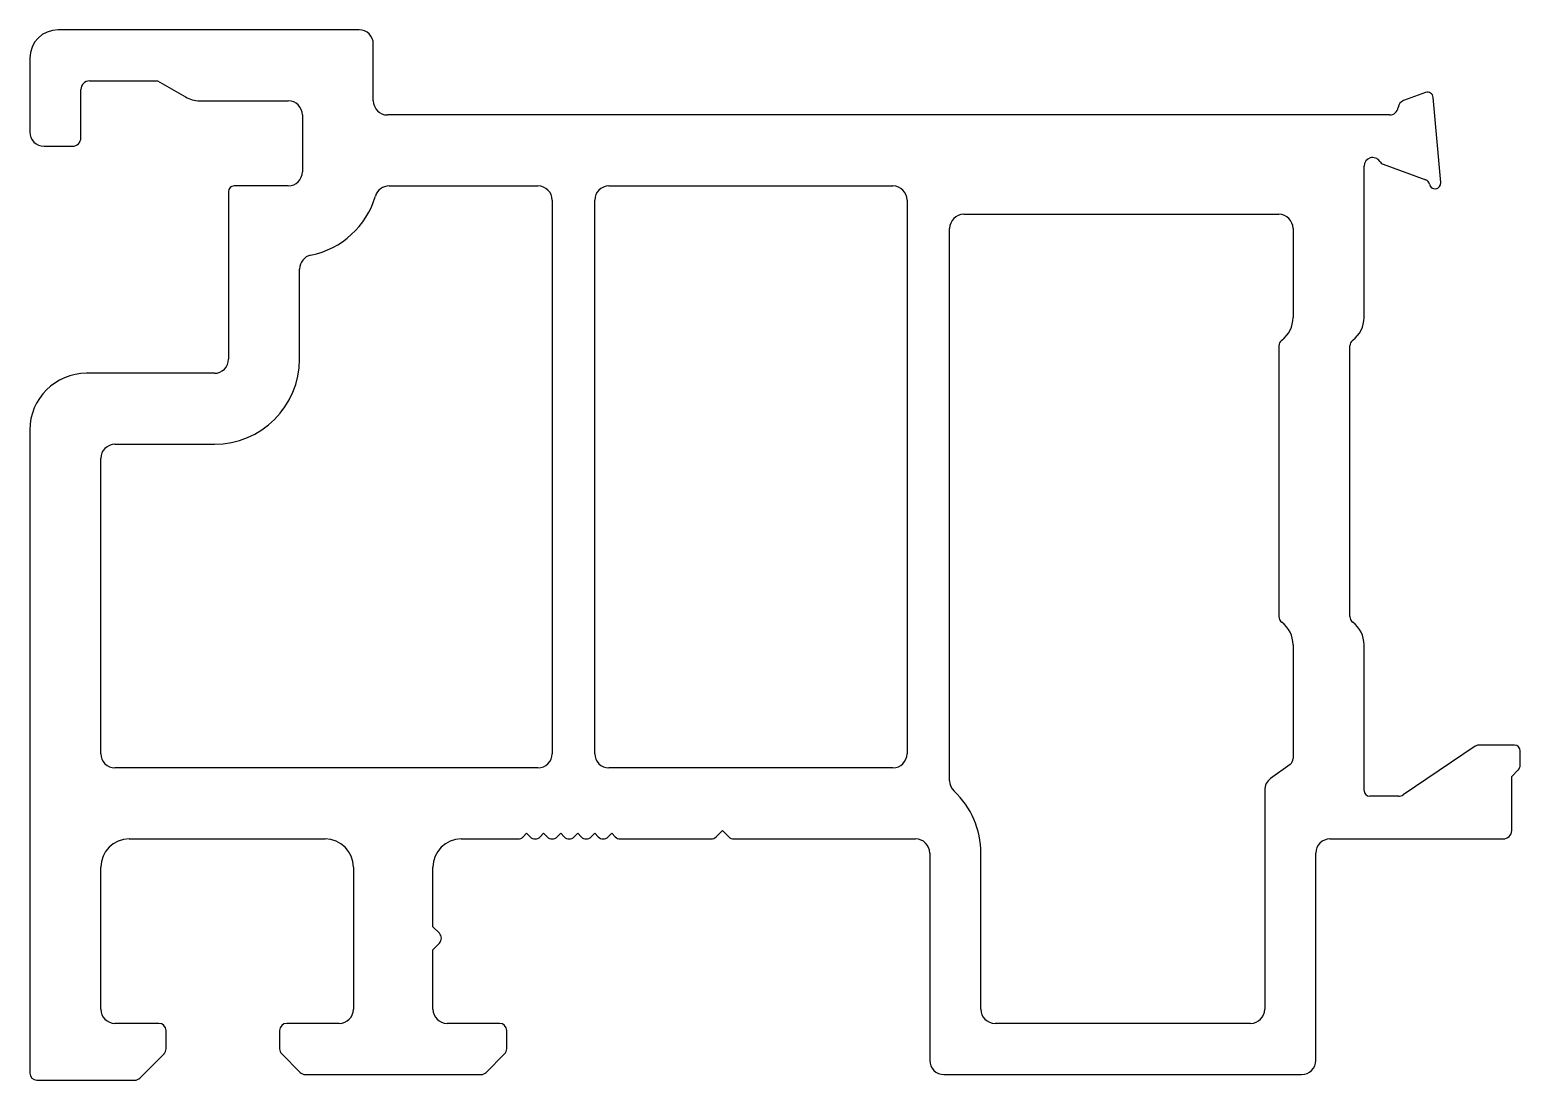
# Model space of a CAD drawing. Extents: x 2 to 54.5, y 1.9 to 38.9.
import ezdxf

# ---------------------------------------------------------------- set-up
doc = ezdxf.new("R2010")
doc.units = 0
doc.layers.get('0').update_dxf_attribs({"linetype": 'CONTINUOUS'})

msp = doc.modelspace()

# ---------------------------------------------------------------- linework, layer by layer
for p, q in [((13.65, 38.933), (3.05, 38.933)), ((14.15, 36.433), (14.15, 38.433)), ((2.05, 37.933), (2.05, 35.333)), ((3.85, 35.133), (3.85, 36.833)), ((4.15, 37.133), (6.55, 37.133)), ((6.55, 37.133), (7.53, 36.567)), ((8.03, 36.433), (11.15, 36.433)), ((51.219, 36.721), (50.442, 36.438)), ((51.749, 33.55), (51.487, 36.55)), ((11.65, 35.933), (11.65, 33.933)), ((49.95, 35.933), (14.65, 35.933)), ((2.55, 34.833), (3.55, 34.833)), ((49.05, 28.799), (49.05, 34.133)), ((49.724, 34.2), (51.224, 33.654)), ((9.05, 33.233), (9.05, 27.333)), ((11.15, 33.433), (9.25, 33.433)), ((14.704, 33.433), (19.95, 33.433)), ((22.45, 33.433), (32.45, 33.433)), ((20.45, 32.933), (20.45, 13.433)), ((21.95, 13.433), (21.95, 32.933)), ((32.95, 32.933), (32.95, 13.433)), ((34.95, 32.433), (46.05, 32.433)), ((34.45, 12.48), (34.45, 31.933)), ((46.55, 31.933), (46.55, 28.799)), ((11.55, 27.333), (11.55, 30.504)), ((46.05, 27.799), (46.05, 18.267)), ((48.55, 18.267), (48.55, 27.799)), ((8.55, 26.833), (4.05, 26.833)), ((2.05, 24.833), (2.05, 2.183)), ((5.05, 24.333), (8.55, 24.333)), ((4.55, 13.433), (4.55, 23.833)), ((46.55, 17.267), (46.55, 13.26)), ((49.05, 12.133), (49.05, 17.267)), ((52.968, 13.699), (50.426, 11.984)), ((54.35, 13.733), (53.08, 13.733)), ((54.55, 13.036), (54.55, 13.533)), ((19.95, 12.933), (5.05, 12.933)), ((32.45, 12.933), (22.45, 12.933)), ((46.447, 13.058), (45.756, 12.556)), ((54.25, 12.633), (54.477, 12.86)), ((54.25, 10.733), (54.25, 12.633)), ((45.55, 12.152), (45.55, 4.433)), ((50.258, 11.933), (49.25, 11.933)), ((19.427, 10.506), (19.55, 10.629)), ((19.55, 10.629), (19.673, 10.506)), ((20.027, 10.506), (20.15, 10.629)), ((20.15, 10.629), (20.273, 10.506)), ((20.627, 10.506), (20.75, 10.629)), ((20.75, 10.629), (20.873, 10.506)), ((21.227, 10.506), (21.35, 10.629)), ((21.35, 10.629), (21.473, 10.506)), ((21.827, 10.506), (21.95, 10.629)), ((21.95, 10.629), (22.073, 10.506)), ((22.427, 10.506), (22.55, 10.629)), ((22.55, 10.629), (22.673, 10.506)), ((26.223, 10.506), (26.45, 10.733)), ((26.45, 10.733), (26.677, 10.506)), ((5.55, 10.433), (12.45, 10.433)), ((17.25, 10.433), (19.25, 10.433)), ((22.85, 10.433), (26.046, 10.433)), ((26.853, 10.433), (33.25, 10.433)), ((47.85, 10.433), (53.95, 10.433)), ((33.75, 9.933), (33.75, 2.633)), ((35.55, 4.433), (35.55, 9.933)), ((47.35, 2.633), (47.35, 9.933)), ((4.55, 4.433), (4.55, 9.433)), ((13.45, 9.433), (13.45, 4.433)), ((16.25, 7.336), (16.25, 9.433)), ((16.477, 7.11), (16.25, 7.336)), ((16.25, 6.529), (16.477, 6.756)), ((16.25, 4.433), (16.25, 6.529)), ((6.6, 3.933), (5.05, 3.933)), ((6.85, 3.036), (6.85, 3.683)), ((10.85, 3.683), (10.85, 3.036)), ((12.95, 3.933), (11.1, 3.933)), ((18.6, 3.933), (16.75, 3.933)), ((18.85, 3.036), (18.85, 3.683)), ((45.05, 3.933), (36.05, 3.933)), ((5.923, 2.006), (6.777, 2.86)), ((10.923, 2.86), (11.577, 2.206)), ((18.123, 2.206), (18.777, 2.86)), ((11.753, 2.133), (17.946, 2.133)), ((34.25, 2.133), (46.85, 2.133)), ((2.3, 1.933), (5.746, 1.933))]:
    msp.add_line(p, q)
for centre, radius, start, end in [((3.05, 37.933), 1, 90, 180), ((13.65, 38.433), 0.5, 0, 90), ((4.15, 36.833), 0.3, 90, 180), ((8.03, 37.433), 1, 240, 270), ((11.15, 35.933), 0.5, 360, 90), ((14.65, 36.433), 0.5, 180, 270), ((50.545, 36.156), 0.3, 110, 172.6607), ((51.287, 36.533), 0.2, 5, 110), ((49.95, 36.233), 0.3, 270, 352.6607), ((2.55, 35.333), 0.5, 180, 270), ((3.55, 35.133), 0.3, 270, 0), ((49.35, 34.133), 0.3, 33.2531, 180), ((49.81, 34.434), 0.25, 213.2531, 250), ((11.15, 33.933), 0.5, 270, 0), ((51.156, 33.466), 0.2, 9.6568, 70), ((9.25, 33.233), 0.2, 90, 180), ((11.35, 33.933), 3, 281.537, 343.3985), ((14.704, 32.933), 0.5, 90, 163.3985), ((19.95, 32.933), 0.5, 360, 90), ((22.45, 32.933), 0.5, 90, 180), ((32.45, 32.933), 0.5, 360, 90), ((51.55, 33.533), 0.2, 189.6568, 5), ((34.95, 31.933), 0.5, 90, 180), ((46.05, 31.933), 0.5, 360, 90), ((12.05, 30.504), 0.5, 101.537, 180), ((45.55, 28.799), 1, 306.8699, 0), ((48.05, 28.799), 1, 306.8699, 0), ((46.3, 27.799), 0.25, 126.8699, 180), ((48.8, 27.799), 0.25, 126.8699, 180), ((8.55, 27.333), 3, 270, 360), ((8.55, 27.333), 0.5, 270, 0), ((4.05, 24.833), 2, 90, 180), ((5.05, 23.833), 0.5, 90, 180), ((46.3, 18.267), 0.25, 180, 233.1301), ((45.55, 17.267), 1, 0, 53.1301), ((48.8, 18.267), 0.25, 180, 233.1301), ((48.05, 17.267), 1, 0, 53.1301), ((53.08, 13.533), 0.2, 90, 124), ((54.35, 13.533), 0.2, 0, 90), ((5.05, 13.433), 0.5, 180, 270), ((19.95, 13.433), 0.5, 270, 0), ((22.45, 13.433), 0.5, 180, 270), ((32.45, 13.433), 0.5, 270, 0), ((46.3, 13.26), 0.25, 306, 0), ((54.3, 13.036), 0.25, 315, 360), ((34.95, 12.48), 0.5, 180, 226.7082), ((32.55, 9.933), 3, 0, 46.7082), ((46.05, 12.152), 0.5, 126, 180), ((49.25, 12.133), 0.2, 180, 270), ((50.258, 12.233), 0.3, 270, 304), ((19.25, 10.683), 0.25, 270, 315), ((19.85, 10.683), 0.25, 225, 315), ((20.45, 10.683), 0.25, 225, 315), ((21.05, 10.683), 0.25, 225, 315), ((21.65, 10.683), 0.25, 225, 315), ((22.25, 10.683), 0.25, 225, 315), ((22.85, 10.683), 0.25, 225, 270), ((26.046, 10.683), 0.25, 270, 315), ((26.853, 10.683), 0.25, 225, 270), ((53.95, 10.733), 0.3, 270, 0), ((5.55, 9.433), 1, 90, 180), ((12.45, 9.433), 1, 360, 90), ((17.25, 9.433), 1, 90, 180), ((33.25, 9.933), 0.5, 360, 90), ((47.85, 9.933), 0.5, 90, 180), ((16.3, 6.933), 0.25, 315, 45), ((5.05, 4.433), 0.5, 180, 270), ((12.95, 4.433), 0.5, 270, 0), ((16.75, 4.433), 0.5, 180, 270), ((36.05, 4.433), 0.5, 180, 270), ((45.05, 4.433), 0.5, 270, 0), ((6.6, 3.683), 0.25, 0, 90), ((11.1, 3.683), 0.25, 90, 180), ((18.6, 3.683), 0.25, 0, 90), ((6.6, 3.036), 0.25, 315, 360), ((11.1, 3.036), 0.25, 180, 225), ((18.6, 3.036), 0.25, 315, 360), ((34.25, 2.633), 0.5, 180, 270), ((46.85, 2.633), 0.5, 270, 0), ((2.3, 2.183), 0.25, 180, 270), ((11.753, 2.383), 0.25, 225, 270), ((17.946, 2.383), 0.25, 270, 315), ((5.746, 2.183), 0.25, 270, 315)]:
    msp.add_arc(centre, radius, start, end)

doc.saveas('drawing.dxf')
